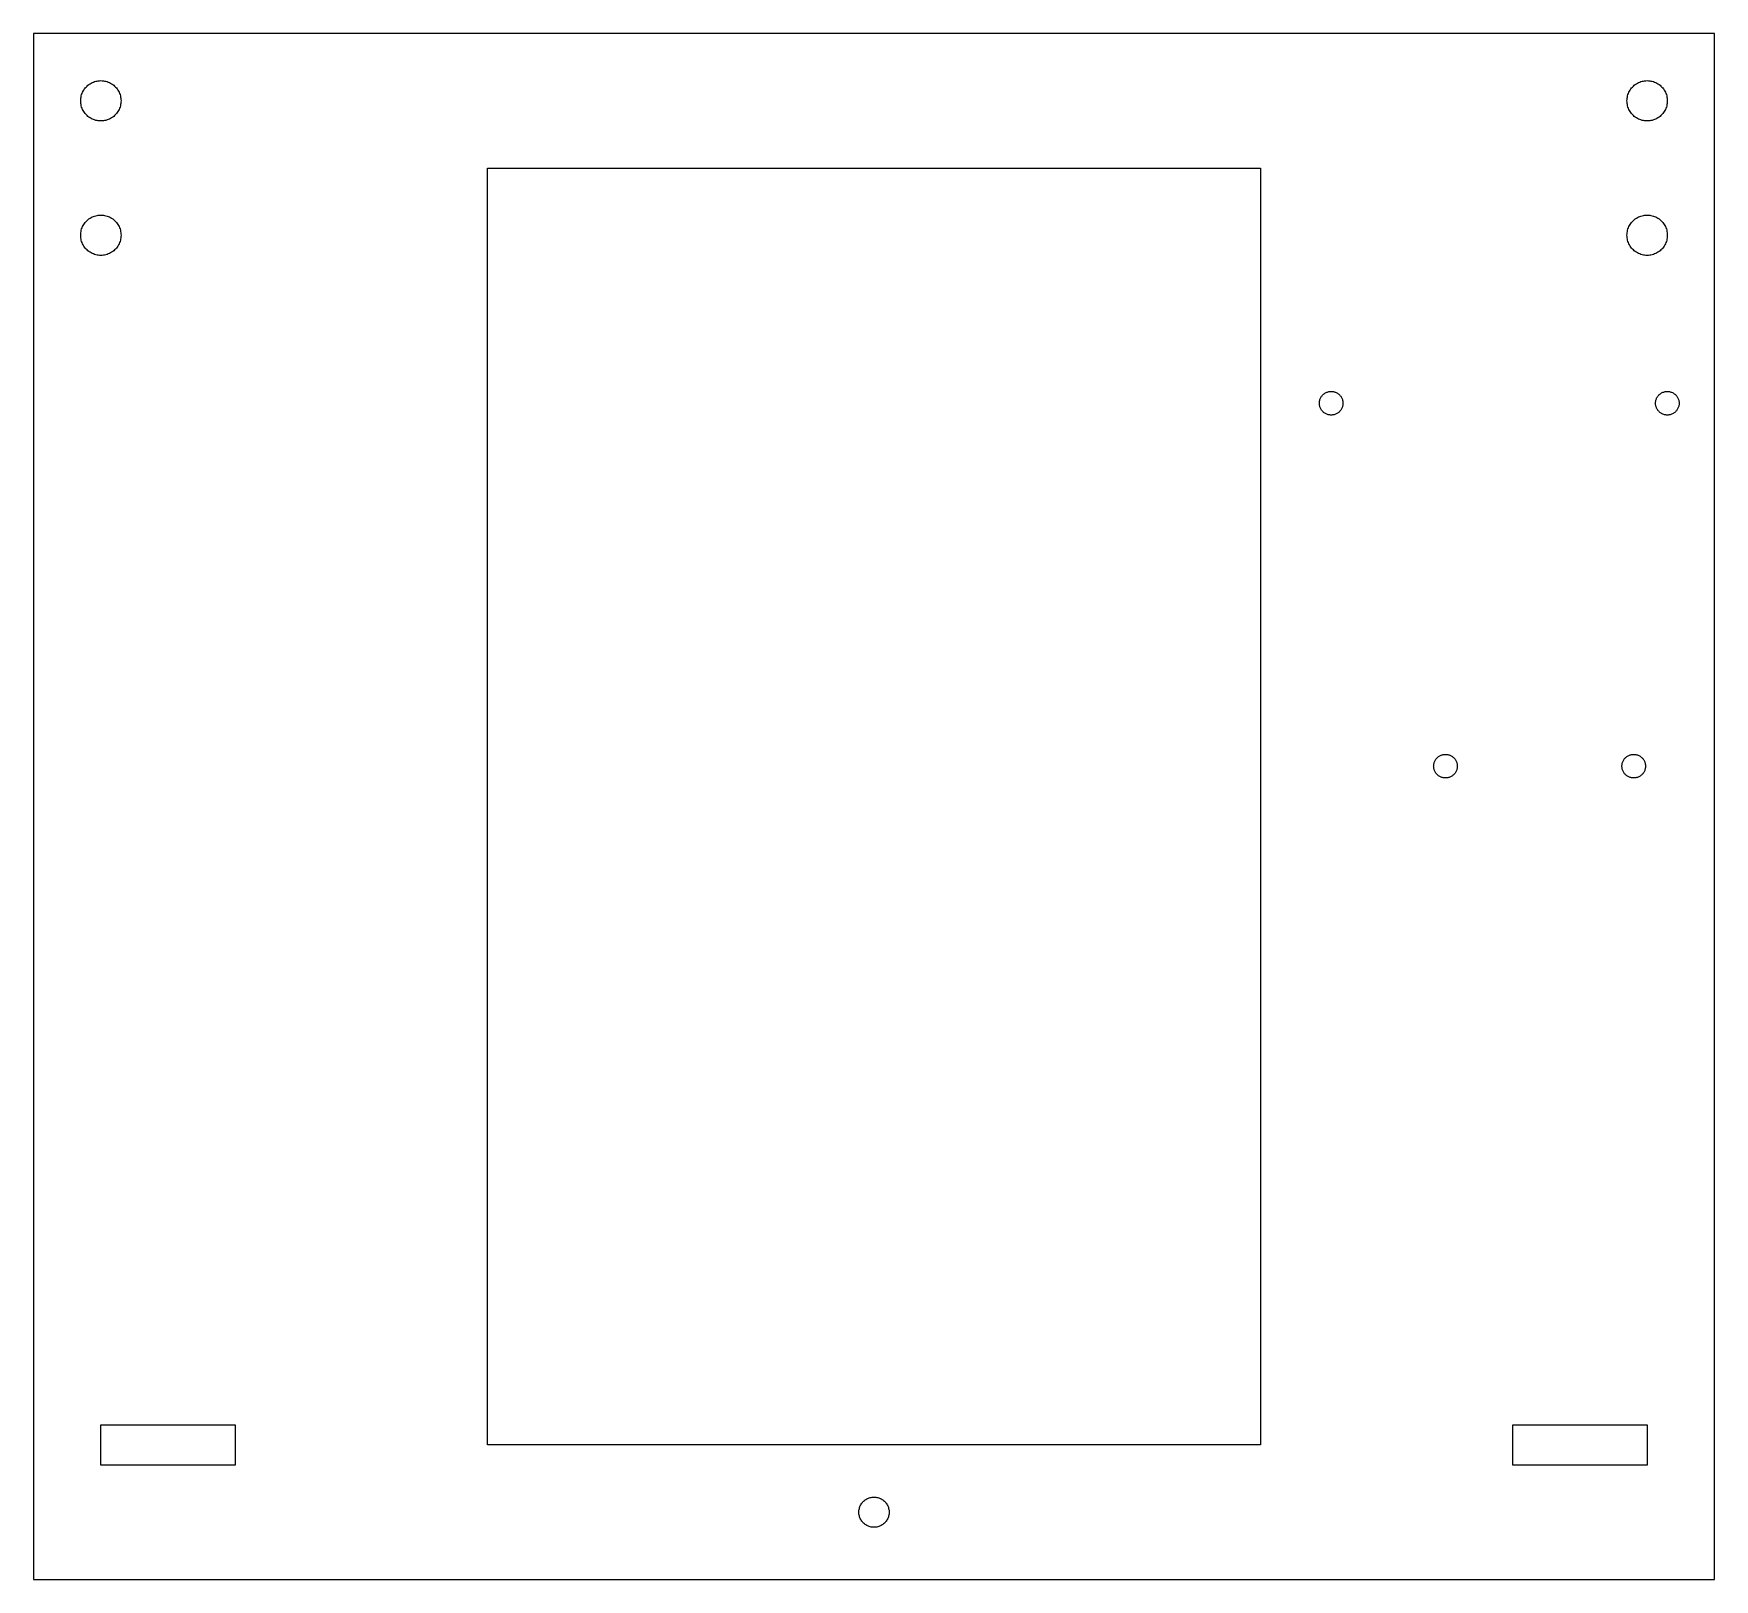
# Model space of a CAD drawing. Header units: metres. Extents: x -125 to 125, y -115 to 115.
import ezdxf

# ---------------------------------------------------------------- set-up
doc = ezdxf.new("R2010")
doc.units = ezdxf.units.M

msp = doc.modelspace()

# ---------------------------------------------------------------- linework, layer by layer
for p, q in [((125, 115), (-125, 115)), ((-125, 115), (-125, -115)), ((125, -115), (125, 115)), ((-116.763, 107.427), (-116.607, 107.533)), ((-116.607, 107.533), (-116.445, 107.629)), ((-116.445, 107.629), (-116.277, 107.714)), ((-116.277, 107.714), (-116.104, 107.789)), ((-116.104, 107.789), (-115.927, 107.853)), ((-115.927, 107.853), (-115.746, 107.906)), ((-115.746, 107.906), (-115.562, 107.947)), ((-115.562, 107.947), (-115.376, 107.976)), ((-115.376, 107.976), (-115.188, 107.994)), ((-115.188, 107.994), (-115, 108)), ((-115, 108), (-114.812, 107.994)), ((-114.812, 107.994), (-114.624, 107.976)), ((-114.624, 107.976), (-114.438, 107.947)), ((-114.438, 107.947), (-114.254, 107.906)), ((-114.254, 107.906), (-114.073, 107.853)), ((-114.073, 107.853), (-113.896, 107.789)), ((-113.896, 107.789), (-113.723, 107.714)), ((-113.723, 107.714), (-113.555, 107.629)), ((-113.555, 107.629), (-113.393, 107.533)), ((-113.393, 107.533), (-113.237, 107.427)), ((113.237, 107.427), (113.393, 107.533)), ((113.393, 107.533), (113.555, 107.629)), ((113.555, 107.629), (113.723, 107.714)), ((113.723, 107.714), (113.896, 107.789)), ((113.896, 107.789), (114.073, 107.853)), ((114.073, 107.853), (114.254, 107.906)), ((114.254, 107.906), (114.438, 107.947)), ((114.438, 107.947), (114.624, 107.976)), ((114.624, 107.976), (114.812, 107.994)), ((114.812, 107.994), (115, 108)), ((115, 108), (115.188, 107.994)), ((115.188, 107.994), (115.376, 107.976)), ((115.376, 107.976), (115.562, 107.947)), ((115.562, 107.947), (115.746, 107.906)), ((115.746, 107.906), (115.927, 107.853)), ((115.927, 107.853), (116.104, 107.789)), ((116.104, 107.789), (116.277, 107.714)), ((116.277, 107.714), (116.445, 107.629)), ((116.445, 107.629), (116.607, 107.533)), ((116.607, 107.533), (116.763, 107.427)), ((-118, 105), (-117.994, 105.188)), ((-117.994, 104.812), (-118, 105)), ((-117.994, 105.188), (-117.976, 105.376)), ((-117.976, 105.376), (-117.947, 105.562)), ((-117.947, 105.562), (-117.906, 105.746)), ((-117.906, 105.746), (-117.853, 105.927)), ((-117.853, 105.927), (-117.789, 106.104)), ((-117.789, 106.104), (-117.714, 106.277)), ((-117.714, 106.277), (-117.629, 106.445)), ((-117.629, 106.445), (-117.533, 106.607)), ((-117.533, 106.607), (-117.427, 106.763)), ((-117.427, 106.763), (-117.312, 106.912)), ((-117.312, 106.912), (-117.187, 107.054)), ((-117.187, 107.054), (-117.054, 107.187)), ((-117.054, 107.187), (-116.912, 107.312)), ((-116.912, 107.312), (-116.763, 107.427)), ((-113.237, 107.427), (-113.088, 107.312)), ((-113.088, 107.312), (-112.946, 107.187)), ((-112.946, 107.187), (-112.813, 107.054)), ((-112.813, 107.054), (-112.688, 106.912)), ((-112.688, 106.912), (-112.573, 106.763)), ((-112.573, 106.763), (-112.467, 106.607)), ((-112.467, 106.607), (-112.371, 106.445)), ((-112.371, 106.445), (-112.286, 106.277)), ((-112.286, 106.277), (-112.211, 106.104)), ((-112.211, 106.104), (-112.147, 105.927)), ((-112.147, 105.927), (-112.094, 105.746)), ((-112.094, 105.746), (-112.053, 105.562)), ((-112.053, 105.562), (-112.024, 105.376)), ((-112.024, 105.376), (-112.006, 105.188)), ((-112.006, 105.188), (-112, 105)), ((-112, 105), (-112.006, 104.812)), ((112, 105), (112.006, 105.188)), ((112.006, 104.812), (112, 105)), ((112.006, 105.188), (112.024, 105.376)), ((112.024, 105.376), (112.053, 105.562)), ((112.053, 105.562), (112.094, 105.746)), ((112.094, 105.746), (112.147, 105.927)), ((112.147, 105.927), (112.211, 106.104)), ((112.211, 106.104), (112.286, 106.277)), ((112.286, 106.277), (112.371, 106.445)), ((112.371, 106.445), (112.467, 106.607)), ((112.467, 106.607), (112.573, 106.763)), ((112.573, 106.763), (112.688, 106.912)), ((112.688, 106.912), (112.813, 107.054)), ((112.813, 107.054), (112.946, 107.187)), ((112.946, 107.187), (113.088, 107.312)), ((113.088, 107.312), (113.237, 107.427)), ((116.763, 107.427), (116.912, 107.312)), ((116.912, 107.312), (117.054, 107.187)), ((117.054, 107.187), (117.187, 107.054)), ((117.187, 107.054), (117.312, 106.912)), ((117.312, 106.912), (117.427, 106.763)), ((117.427, 106.763), (117.533, 106.607)), ((117.533, 106.607), (117.629, 106.445)), ((117.629, 106.445), (117.714, 106.277)), ((117.714, 106.277), (117.789, 106.104)), ((117.789, 106.104), (117.853, 105.927)), ((117.853, 105.927), (117.906, 105.746)), ((117.906, 105.746), (117.947, 105.562)), ((117.947, 105.562), (117.976, 105.376)), ((117.976, 105.376), (117.994, 105.188)), ((117.994, 105.188), (118, 105)), ((118, 105), (117.994, 104.812)), ((-117.976, 104.624), (-117.994, 104.812)), ((-117.947, 104.438), (-117.976, 104.624)), ((-117.906, 104.254), (-117.947, 104.438)), ((-117.853, 104.073), (-117.906, 104.254)), ((-117.789, 103.896), (-117.853, 104.073)), ((-117.714, 103.723), (-117.789, 103.896)), ((-117.629, 103.555), (-117.714, 103.723)), ((-117.533, 103.393), (-117.629, 103.555)), ((-117.427, 103.237), (-117.533, 103.393)), ((-117.312, 103.088), (-117.427, 103.237)), ((-117.187, 102.946), (-117.312, 103.088)), ((-117.054, 102.813), (-117.187, 102.946)), ((-116.912, 102.688), (-117.054, 102.813)), ((-116.763, 102.573), (-116.912, 102.688)), ((-116.607, 102.467), (-116.763, 102.573)), ((-113.237, 102.573), (-113.393, 102.467)), ((-113.088, 102.688), (-113.237, 102.573)), ((-112.946, 102.813), (-113.088, 102.688)), ((-112.813, 102.946), (-112.946, 102.813)), ((-112.688, 103.088), (-112.813, 102.946)), ((-112.573, 103.237), (-112.688, 103.088)), ((-112.467, 103.393), (-112.573, 103.237)), ((-112.371, 103.555), (-112.467, 103.393)), ((-112.286, 103.723), (-112.371, 103.555)), ((-112.211, 103.896), (-112.286, 103.723)), ((-112.147, 104.073), (-112.211, 103.896)), ((-112.094, 104.254), (-112.147, 104.073)), ((-112.053, 104.438), (-112.094, 104.254)), ((-112.024, 104.624), (-112.053, 104.438)), ((-112.006, 104.812), (-112.024, 104.624)), ((112.024, 104.624), (112.006, 104.812)), ((112.053, 104.438), (112.024, 104.624)), ((112.094, 104.254), (112.053, 104.438)), ((112.147, 104.073), (112.094, 104.254)), ((112.211, 103.896), (112.147, 104.073)), ((112.286, 103.723), (112.211, 103.896)), ((112.371, 103.555), (112.286, 103.723)), ((112.467, 103.393), (112.371, 103.555)), ((112.573, 103.237), (112.467, 103.393)), ((112.688, 103.088), (112.573, 103.237)), ((112.813, 102.946), (112.688, 103.088)), ((112.946, 102.813), (112.813, 102.946)), ((113.088, 102.688), (112.946, 102.813)), ((113.237, 102.573), (113.088, 102.688)), ((113.393, 102.467), (113.237, 102.573)), ((116.763, 102.573), (116.607, 102.467)), ((116.912, 102.688), (116.763, 102.573)), ((117.054, 102.813), (116.912, 102.688)), ((117.187, 102.946), (117.054, 102.813)), ((117.312, 103.088), (117.187, 102.946)), ((117.427, 103.237), (117.312, 103.088)), ((117.533, 103.393), (117.427, 103.237)), ((117.629, 103.555), (117.533, 103.393)), ((117.714, 103.723), (117.629, 103.555)), ((117.789, 103.896), (117.714, 103.723)), ((117.853, 104.073), (117.789, 103.896)), ((117.906, 104.254), (117.853, 104.073)), ((117.947, 104.438), (117.906, 104.254)), ((117.976, 104.624), (117.947, 104.438)), ((117.994, 104.812), (117.976, 104.624)), ((-116.445, 102.371), (-116.607, 102.467)), ((-116.277, 102.286), (-116.445, 102.371)), ((-116.104, 102.211), (-116.277, 102.286)), ((-115.927, 102.147), (-116.104, 102.211)), ((-115.746, 102.094), (-115.927, 102.147)), ((-115.562, 102.053), (-115.746, 102.094)), ((-115.376, 102.024), (-115.562, 102.053)), ((-115.188, 102.006), (-115.376, 102.024)), ((-115, 102), (-115.188, 102.006)), ((-114.812, 102.006), (-115, 102)), ((-114.624, 102.024), (-114.812, 102.006)), ((-114.438, 102.053), (-114.624, 102.024)), ((-114.254, 102.094), (-114.438, 102.053)), ((-114.073, 102.147), (-114.254, 102.094)), ((-113.896, 102.211), (-114.073, 102.147)), ((-113.723, 102.286), (-113.896, 102.211)), ((-113.555, 102.371), (-113.723, 102.286)), ((-113.393, 102.467), (-113.555, 102.371)), ((113.555, 102.371), (113.393, 102.467)), ((113.723, 102.286), (113.555, 102.371)), ((113.896, 102.211), (113.723, 102.286)), ((114.073, 102.147), (113.896, 102.211)), ((114.254, 102.094), (114.073, 102.147)), ((114.438, 102.053), (114.254, 102.094)), ((114.624, 102.024), (114.438, 102.053)), ((114.812, 102.006), (114.624, 102.024)), ((115, 102), (114.812, 102.006)), ((115.188, 102.006), (115, 102)), ((115.376, 102.024), (115.188, 102.006)), ((115.562, 102.053), (115.376, 102.024)), ((115.746, 102.094), (115.562, 102.053)), ((115.927, 102.147), (115.746, 102.094)), ((116.104, 102.211), (115.927, 102.147)), ((116.277, 102.286), (116.104, 102.211)), ((116.445, 102.371), (116.277, 102.286)), ((116.607, 102.467), (116.445, 102.371)), ((-57.5, -95), (-57.5, 95)), ((-57.5, 95), (57.5, 95)), ((57.5, 95), (57.5, -95)), ((-116.763, 87.4271), (-116.607, 87.533)), ((-116.607, 87.533), (-116.445, 87.6289)), ((-116.445, 87.6289), (-116.277, 87.7145)), ((-116.277, 87.7145), (-116.104, 87.7893)), ((-116.104, 87.7893), (-115.927, 87.8532)), ((-115.927, 87.8532), (-115.746, 87.9058)), ((-115.746, 87.9058), (-115.562, 87.9469)), ((-115.562, 87.9469), (-115.376, 87.9763)), ((-115.376, 87.9763), (-115.188, 87.9941)), ((-115.188, 87.9941), (-115, 88)), ((-115, 88), (-114.812, 87.9941)), ((-114.812, 87.9941), (-114.624, 87.9763)), ((-114.624, 87.9763), (-114.438, 87.9469)), ((-114.438, 87.9469), (-114.254, 87.9058)), ((-114.254, 87.9058), (-114.073, 87.8532)), ((-114.073, 87.8532), (-113.896, 87.7893)), ((-113.896, 87.7893), (-113.723, 87.7145)), ((-113.723, 87.7145), (-113.555, 87.6289)), ((-113.555, 87.6289), (-113.393, 87.533)), ((-113.393, 87.533), (-113.237, 87.4271)), ((113.237, 87.4271), (113.393, 87.533)), ((113.393, 87.533), (113.555, 87.6289)), ((113.555, 87.6289), (113.723, 87.7145)), ((113.723, 87.7145), (113.896, 87.7893)), ((113.896, 87.7893), (114.073, 87.8532)), ((114.073, 87.8532), (114.254, 87.9058)), ((114.254, 87.9058), (114.438, 87.9469)), ((114.438, 87.9469), (114.624, 87.9763)), ((114.624, 87.9763), (114.812, 87.9941)), ((114.812, 87.9941), (115, 88)), ((115, 88), (115.188, 87.9941)), ((115.188, 87.9941), (115.376, 87.9763)), ((115.376, 87.9763), (115.562, 87.9469)), ((115.562, 87.9469), (115.746, 87.9058)), ((115.746, 87.9058), (115.927, 87.8532)), ((115.927, 87.8532), (116.104, 87.7893)), ((116.104, 87.7893), (116.277, 87.7145)), ((116.277, 87.7145), (116.445, 87.6289)), ((116.445, 87.6289), (116.607, 87.533)), ((116.607, 87.533), (116.763, 87.4271)), ((-118, 85), (-117.994, 85.1884)), ((-117.994, 84.8116), (-118, 85)), ((-117.994, 85.1884), (-117.976, 85.376)), ((-117.976, 85.376), (-117.947, 85.5621)), ((-117.947, 85.5621), (-117.906, 85.7461)), ((-117.906, 85.7461), (-117.853, 85.9271)), ((-117.853, 85.9271), (-117.789, 86.1044)), ((-117.789, 86.1044), (-117.714, 86.2773)), ((-117.714, 86.2773), (-117.629, 86.4453)), ((-117.629, 86.4453), (-117.533, 86.6075)), ((-117.533, 86.6075), (-117.427, 86.7634)), ((-117.427, 86.7634), (-117.312, 86.9123)), ((-117.312, 86.9123), (-117.187, 87.0536)), ((-117.187, 87.0536), (-117.054, 87.1869)), ((-117.054, 87.1869), (-116.912, 87.3116)), ((-116.912, 87.3116), (-116.763, 87.4271)), ((-113.237, 87.4271), (-113.088, 87.3116)), ((-113.088, 87.3116), (-112.946, 87.1869)), ((-112.946, 87.1869), (-112.813, 87.0536)), ((-112.813, 87.0536), (-112.688, 86.9123)), ((-112.688, 86.9123), (-112.573, 86.7634)), ((-112.573, 86.7634), (-112.467, 86.6075)), ((-112.467, 86.6075), (-112.371, 86.4453)), ((-112.371, 86.4453), (-112.286, 86.2773)), ((-112.286, 86.2773), (-112.211, 86.1044)), ((-112.211, 86.1044), (-112.147, 85.9271)), ((-112.147, 85.9271), (-112.094, 85.7461)), ((-112.094, 85.7461), (-112.053, 85.5621)), ((-112.053, 85.5621), (-112.024, 85.376)), ((-112.024, 85.376), (-112.006, 85.1884)), ((-112.006, 85.1884), (-112, 85)), ((-112, 85), (-112.006, 84.8116)), ((112, 85), (112.006, 85.1884)), ((112.006, 84.8116), (112, 85)), ((112.006, 85.1884), (112.024, 85.376)), ((112.024, 85.376), (112.053, 85.5621)), ((112.053, 85.5621), (112.094, 85.7461)), ((112.094, 85.7461), (112.147, 85.9271)), ((112.147, 85.9271), (112.211, 86.1044)), ((112.211, 86.1044), (112.286, 86.2773)), ((112.286, 86.2773), (112.371, 86.4453)), ((112.371, 86.4453), (112.467, 86.6075)), ((112.467, 86.6075), (112.573, 86.7634)), ((112.573, 86.7634), (112.688, 86.9123)), ((112.688, 86.9123), (112.813, 87.0536)), ((112.813, 87.0536), (112.946, 87.1869)), ((112.946, 87.1869), (113.088, 87.3116)), ((113.088, 87.3116), (113.237, 87.4271)), ((116.763, 87.4271), (116.912, 87.3116)), ((116.912, 87.3116), (117.054, 87.1869)), ((117.054, 87.1869), (117.187, 87.0536)), ((117.187, 87.0536), (117.312, 86.9123)), ((117.312, 86.9123), (117.427, 86.7634)), ((117.427, 86.7634), (117.533, 86.6075)), ((117.533, 86.6075), (117.629, 86.4453)), ((117.629, 86.4453), (117.714, 86.2773)), ((117.714, 86.2773), (117.789, 86.1044)), ((117.789, 86.1044), (117.853, 85.9271)), ((117.853, 85.9271), (117.906, 85.7461)), ((117.906, 85.7461), (117.947, 85.5621)), ((117.947, 85.5621), (117.976, 85.376)), ((117.976, 85.376), (117.994, 85.1884)), ((117.994, 85.1884), (118, 85)), ((118, 85), (117.994, 84.8116)), ((-117.976, 84.624), (-117.994, 84.8116)), ((-117.947, 84.4379), (-117.976, 84.624)), ((-117.906, 84.2539), (-117.947, 84.4379)), ((-117.853, 84.073), (-117.906, 84.2539)), ((-117.789, 83.8956), (-117.853, 84.073)), ((-117.714, 83.7227), (-117.789, 83.8956)), ((-117.629, 83.5547), (-117.714, 83.7227)), ((-117.533, 83.3925), (-117.629, 83.5547)), ((-117.427, 83.2366), (-117.533, 83.3925)), ((-117.312, 83.0877), (-117.427, 83.2366)), ((-117.187, 82.9464), (-117.312, 83.0877)), ((-117.054, 82.8131), (-117.187, 82.9464)), ((-116.912, 82.6885), (-117.054, 82.8131)), ((-116.763, 82.573), (-116.912, 82.6885)), ((-116.607, 82.467), (-116.763, 82.573)), ((-113.237, 82.573), (-113.393, 82.467)), ((-113.088, 82.6885), (-113.237, 82.573)), ((-112.946, 82.8131), (-113.088, 82.6885)), ((-112.813, 82.9464), (-112.946, 82.8131)), ((-112.688, 83.0877), (-112.813, 82.9464)), ((-112.573, 83.2366), (-112.688, 83.0877)), ((-112.467, 83.3925), (-112.573, 83.2366)), ((-112.371, 83.5547), (-112.467, 83.3925)), ((-112.286, 83.7227), (-112.371, 83.5547)), ((-112.211, 83.8956), (-112.286, 83.7227)), ((-112.147, 84.073), (-112.211, 83.8956)), ((-112.094, 84.2539), (-112.147, 84.073)), ((-112.053, 84.4379), (-112.094, 84.2539)), ((-112.024, 84.624), (-112.053, 84.4379)), ((-112.006, 84.8116), (-112.024, 84.624)), ((112.024, 84.624), (112.006, 84.8116)), ((112.053, 84.4379), (112.024, 84.624)), ((112.094, 84.2539), (112.053, 84.4379)), ((112.147, 84.073), (112.094, 84.2539)), ((112.211, 83.8956), (112.147, 84.073)), ((112.286, 83.7227), (112.211, 83.8956)), ((112.371, 83.5547), (112.286, 83.7227)), ((112.467, 83.3925), (112.371, 83.5547)), ((112.573, 83.2366), (112.467, 83.3925)), ((112.688, 83.0877), (112.573, 83.2366)), ((112.813, 82.9464), (112.688, 83.0877)), ((112.946, 82.8131), (112.813, 82.9464)), ((113.088, 82.6885), (112.946, 82.8131)), ((113.237, 82.573), (113.088, 82.6885)), ((113.393, 82.467), (113.237, 82.573)), ((116.763, 82.573), (116.607, 82.467)), ((116.912, 82.6885), (116.763, 82.573)), ((117.054, 82.8131), (116.912, 82.6885)), ((117.187, 82.9464), (117.054, 82.8131)), ((117.312, 83.0877), (117.187, 82.9464)), ((117.427, 83.2366), (117.312, 83.0877)), ((117.533, 83.3925), (117.427, 83.2366)), ((117.629, 83.5547), (117.533, 83.3925)), ((117.714, 83.7227), (117.629, 83.5547)), ((117.789, 83.8956), (117.714, 83.7227)), ((117.853, 84.073), (117.789, 83.8956)), ((117.906, 84.2539), (117.853, 84.073)), ((117.947, 84.4379), (117.906, 84.2539)), ((117.976, 84.624), (117.947, 84.4379)), ((117.994, 84.8116), (117.976, 84.624)), ((-116.445, 82.3711), (-116.607, 82.467)), ((-116.277, 82.2855), (-116.445, 82.3711)), ((-116.104, 82.2107), (-116.277, 82.2855)), ((-115.927, 82.1468), (-116.104, 82.2107)), ((-115.746, 82.0943), (-115.927, 82.1468)), ((-115.562, 82.0531), (-115.746, 82.0943)), ((-115.376, 82.0237), (-115.562, 82.0531)), ((-115.188, 82.0059), (-115.376, 82.0237)), ((-115, 82), (-115.188, 82.0059)), ((-114.812, 82.0059), (-115, 82)), ((-114.624, 82.0237), (-114.812, 82.0059)), ((-114.438, 82.0531), (-114.624, 82.0237)), ((-114.254, 82.0943), (-114.438, 82.0531)), ((-114.073, 82.1468), (-114.254, 82.0943)), ((-113.896, 82.2107), (-114.073, 82.1468)), ((-113.723, 82.2855), (-113.896, 82.2107)), ((-113.555, 82.3711), (-113.723, 82.2855)), ((-113.393, 82.467), (-113.555, 82.3711)), ((113.555, 82.3711), (113.393, 82.467)), ((113.723, 82.2855), (113.555, 82.3711)), ((113.896, 82.2107), (113.723, 82.2855)), ((114.073, 82.1468), (113.896, 82.2107)), ((114.254, 82.0943), (114.073, 82.1468)), ((114.438, 82.0531), (114.254, 82.0943)), ((114.624, 82.0237), (114.438, 82.0531)), ((114.812, 82.0059), (114.624, 82.0237)), ((115, 82), (114.812, 82.0059)), ((115.188, 82.0059), (115, 82)), ((115.376, 82.0237), (115.188, 82.0059)), ((115.562, 82.0531), (115.376, 82.0237)), ((115.746, 82.0943), (115.562, 82.0531)), ((115.927, 82.1468), (115.746, 82.0943)), ((116.104, 82.2107), (115.927, 82.1468)), ((116.277, 82.2855), (116.104, 82.2107)), ((116.445, 82.3711), (116.277, 82.2855)), ((116.607, 82.467), (116.445, 82.3711)), ((66.245, 60), (66.2485, 60.1102)), ((66.2485, 59.8898), (66.245, 60)), ((66.2485, 60.1102), (66.2589, 60.22)), ((66.2589, 60.22), (66.2761, 60.3288)), ((66.2761, 60.3288), (66.3001, 60.4364)), ((66.3001, 60.4364), (66.3309, 60.5423)), ((66.3309, 60.5423), (66.3683, 60.6461)), ((66.3683, 60.6461), (66.412, 60.7472)), ((66.412, 60.7472), (66.4621, 60.8455)), ((66.4621, 60.8455), (66.5182, 60.9404)), ((66.5182, 60.9404), (66.5802, 61.0316)), ((66.5802, 61.0316), (66.6478, 61.1187)), ((66.6478, 61.1187), (66.7207, 61.2014)), ((66.7207, 61.2014), (66.7986, 61.2793)), ((66.7986, 61.2793), (66.8813, 61.3522)), ((66.8813, 61.3522), (66.9684, 61.4198)), ((66.9684, 61.4198), (67.0596, 61.4818)), ((67.0596, 61.4818), (67.1545, 61.5379)), ((67.1545, 61.5379), (67.2528, 61.588)), ((67.2528, 61.588), (67.3539, 61.6317)), ((67.3539, 61.6317), (67.4577, 61.6691)), ((67.4577, 61.6691), (67.5636, 61.6999)), ((67.5636, 61.6999), (67.6712, 61.7239)), ((67.6712, 61.7239), (67.78, 61.7411)), ((67.78, 61.7411), (67.8898, 61.7515)), ((67.8898, 61.7515), (68, 61.755)), ((68, 61.755), (68.1102, 61.7515)), ((68.1102, 61.7515), (68.22, 61.7411)), ((68.22, 61.7411), (68.3289, 61.7239)), ((68.3289, 61.7239), (68.4365, 61.6999)), ((68.4365, 61.6999), (68.5423, 61.6691)), ((68.5423, 61.6691), (68.6461, 61.6317)), ((68.6461, 61.6317), (68.7473, 61.588)), ((68.7473, 61.588), (68.8455, 61.5379)), ((68.8455, 61.5379), (68.9404, 61.4818)), ((68.9404, 61.4818), (69.0316, 61.4198)), ((69.0316, 61.4198), (69.1187, 61.3522)), ((69.1187, 61.3522), (69.2014, 61.2793)), ((69.2014, 61.2793), (69.2793, 61.2014)), ((69.2793, 61.2014), (69.3523, 61.1187)), ((69.3523, 61.1187), (69.4198, 61.0316)), ((69.4198, 61.0316), (69.4818, 60.9404)), ((69.4818, 60.9404), (69.5379, 60.8455)), ((69.5379, 60.8455), (69.588, 60.7472)), ((69.588, 60.7472), (69.6318, 60.6461)), ((69.6318, 60.6461), (69.6691, 60.5423)), ((69.6691, 60.5423), (69.6999, 60.4364)), ((69.6999, 60.4364), (69.7239, 60.3288)), ((69.7239, 60.3288), (69.7412, 60.22)), ((69.7412, 60.22), (69.7515, 60.1102)), ((69.7515, 60.1102), (69.755, 60)), ((69.755, 60), (69.7515, 59.8898)), ((116.245, 60), (116.248, 60.1102)), ((116.248, 59.8898), (116.245, 60)), ((116.248, 60.1102), (116.259, 60.22)), ((116.259, 60.22), (116.276, 60.3288)), ((116.276, 60.3288), (116.3, 60.4364)), ((116.3, 60.4364), (116.331, 60.5423)), ((116.331, 60.5423), (116.368, 60.6461)), ((116.368, 60.6461), (116.412, 60.7472)), ((116.412, 60.7472), (116.462, 60.8455)), ((116.462, 60.8455), (116.518, 60.9404)), ((116.518, 60.9404), (116.58, 61.0316)), ((116.58, 61.0316), (116.648, 61.1187)), ((116.648, 61.1187), (116.721, 61.2014)), ((116.721, 61.2014), (116.799, 61.2793)), ((116.799, 61.2793), (116.881, 61.3522)), ((116.881, 61.3522), (116.968, 61.4198)), ((116.968, 61.4198), (117.06, 61.4818)), ((117.06, 61.4818), (117.155, 61.5379)), ((117.155, 61.5379), (117.253, 61.588)), ((117.253, 61.588), (117.354, 61.6317)), ((117.354, 61.6317), (117.458, 61.6691)), ((117.458, 61.6691), (117.564, 61.6999)), ((117.564, 61.6999), (117.671, 61.7239)), ((117.671, 61.7239), (117.78, 61.7411)), ((117.78, 61.7411), (117.89, 61.7515)), ((117.89, 61.7515), (118, 61.755)), ((118, 61.755), (118.11, 61.7515)), ((118.11, 61.7515), (118.22, 61.7411)), ((118.22, 61.7411), (118.329, 61.7239)), ((118.329, 61.7239), (118.436, 61.6999)), ((118.436, 61.6999), (118.542, 61.6691)), ((118.542, 61.6691), (118.646, 61.6317)), ((118.646, 61.6317), (118.747, 61.588)), ((118.747, 61.588), (118.845, 61.5379)), ((118.845, 61.5379), (118.94, 61.4818)), ((118.94, 61.4818), (119.032, 61.4198)), ((119.032, 61.4198), (119.119, 61.3522)), ((119.119, 61.3522), (119.201, 61.2793)), ((119.201, 61.2793), (119.279, 61.2014)), ((119.279, 61.2014), (119.352, 61.1187)), ((119.352, 61.1187), (119.42, 61.0316)), ((119.42, 61.0316), (119.482, 60.9404)), ((119.482, 60.9404), (119.538, 60.8455)), ((119.538, 60.8455), (119.588, 60.7472)), ((119.588, 60.7472), (119.632, 60.6461)), ((119.632, 60.6461), (119.669, 60.5423)), ((119.669, 60.5423), (119.7, 60.4364)), ((119.7, 60.4364), (119.724, 60.3288)), ((119.724, 60.3288), (119.741, 60.22)), ((119.741, 60.22), (119.752, 60.1102)), ((119.752, 60.1102), (119.755, 60)), ((119.755, 60), (119.752, 59.8898)), ((66.2589, 59.78), (66.2485, 59.8898)), ((66.2761, 59.6712), (66.2589, 59.78)), ((66.3001, 59.5636), (66.2761, 59.6712)), ((66.3309, 59.4577), (66.3001, 59.5636)), ((66.3683, 59.3539), (66.3309, 59.4577)), ((66.412, 59.2528), (66.3683, 59.3539)), ((66.4621, 59.1545), (66.412, 59.2528)), ((66.5182, 59.0596), (66.4621, 59.1545)), ((66.5802, 58.9684), (66.5182, 59.0596)), ((66.6478, 58.8813), (66.5802, 58.9684)), ((66.7207, 58.7986), (66.6478, 58.8813)), ((66.7986, 58.7207), (66.7207, 58.7986)), ((66.8813, 58.6478), (66.7986, 58.7207)), ((66.9684, 58.5802), (66.8813, 58.6478)), ((67.0596, 58.5182), (66.9684, 58.5802)), ((67.1545, 58.4621), (67.0596, 58.5182)), ((67.2528, 58.412), (67.1545, 58.4621)), ((67.3539, 58.3683), (67.2528, 58.412)), ((67.4577, 58.3309), (67.3539, 58.3683)), ((67.5636, 58.3001), (67.4577, 58.3309)), ((67.6712, 58.2761), (67.5636, 58.3001)), ((67.78, 58.2589), (67.6712, 58.2761)), ((67.8898, 58.2485), (67.78, 58.2589)), ((68, 58.245), (67.8898, 58.2485)), ((68.1102, 58.2485), (68, 58.245)), ((68.22, 58.2589), (68.1102, 58.2485)), ((68.3289, 58.2761), (68.22, 58.2589)), ((68.4365, 58.3001), (68.3289, 58.2761)), ((68.5423, 58.3309), (68.4365, 58.3001)), ((68.6461, 58.3683), (68.5423, 58.3309)), ((68.7473, 58.412), (68.6461, 58.3683)), ((68.8455, 58.4621), (68.7473, 58.412)), ((68.9404, 58.5182), (68.8455, 58.4621)), ((69.0316, 58.5802), (68.9404, 58.5182)), ((69.1187, 58.6478), (69.0316, 58.5802)), ((69.2014, 58.7207), (69.1187, 58.6478)), ((69.2793, 58.7986), (69.2014, 58.7207)), ((69.3523, 58.8813), (69.2793, 58.7986)), ((69.4198, 58.9684), (69.3523, 58.8813)), ((69.4818, 59.0596), (69.4198, 58.9684)), ((69.5379, 59.1545), (69.4818, 59.0596)), ((69.588, 59.2528), (69.5379, 59.1545)), ((69.6318, 59.3539), (69.588, 59.2528)), ((69.6691, 59.4577), (69.6318, 59.3539)), ((69.6999, 59.5636), (69.6691, 59.4577)), ((69.7239, 59.6712), (69.6999, 59.5636)), ((69.7412, 59.78), (69.7239, 59.6712)), ((69.7515, 59.8898), (69.7412, 59.78)), ((116.259, 59.78), (116.248, 59.8898)), ((116.276, 59.6712), (116.259, 59.78)), ((116.3, 59.5636), (116.276, 59.6712)), ((116.331, 59.4577), (116.3, 59.5636)), ((116.368, 59.3539), (116.331, 59.4577)), ((116.412, 59.2528), (116.368, 59.3539)), ((116.462, 59.1545), (116.412, 59.2528)), ((116.518, 59.0596), (116.462, 59.1545)), ((116.58, 58.9684), (116.518, 59.0596)), ((116.648, 58.8813), (116.58, 58.9684)), ((116.721, 58.7986), (116.648, 58.8813)), ((116.799, 58.7207), (116.721, 58.7986)), ((116.881, 58.6478), (116.799, 58.7207)), ((116.968, 58.5802), (116.881, 58.6478)), ((117.06, 58.5182), (116.968, 58.5802)), ((117.155, 58.4621), (117.06, 58.5182)), ((117.253, 58.412), (117.155, 58.4621)), ((117.354, 58.3683), (117.253, 58.412)), ((117.458, 58.3309), (117.354, 58.3683)), ((117.564, 58.3001), (117.458, 58.3309)), ((117.671, 58.2761), (117.564, 58.3001)), ((117.78, 58.2589), (117.671, 58.2761)), ((117.89, 58.2485), (117.78, 58.2589)), ((118, 58.245), (117.89, 58.2485)), ((118.11, 58.2485), (118, 58.245)), ((118.22, 58.2589), (118.11, 58.2485)), ((118.329, 58.2761), (118.22, 58.2589)), ((118.436, 58.3001), (118.329, 58.2761)), ((118.542, 58.3309), (118.436, 58.3001)), ((118.646, 58.3683), (118.542, 58.3309)), ((118.747, 58.412), (118.646, 58.3683)), ((118.845, 58.4621), (118.747, 58.412)), ((118.94, 58.5182), (118.845, 58.4621)), ((119.032, 58.5802), (118.94, 58.5182)), ((119.119, 58.6478), (119.032, 58.5802)), ((119.201, 58.7207), (119.119, 58.6478)), ((119.279, 58.7986), (119.201, 58.7207)), ((119.352, 58.8813), (119.279, 58.7986)), ((119.42, 58.9684), (119.352, 58.8813)), ((119.482, 59.0596), (119.42, 58.9684)), ((119.538, 59.1545), (119.482, 59.0596)), ((119.588, 59.2528), (119.538, 59.1545)), ((119.632, 59.3539), (119.588, 59.2528)), ((119.669, 59.4577), (119.632, 59.3539)), ((119.7, 59.5636), (119.669, 59.4577)), ((119.724, 59.6712), (119.7, 59.5636)), ((119.741, 59.78), (119.724, 59.6712)), ((119.752, 59.8898), (119.741, 59.78)), ((84.0596, 7.4818), (84.1545, 7.53793)), ((84.1545, 7.53793), (84.2528, 7.58798)), ((84.2528, 7.58798), (84.3539, 7.63176)), ((84.3539, 7.63176), (84.4577, 7.66911)), ((84.4577, 7.66911), (84.5636, 7.69987)), ((84.5636, 7.69987), (84.6712, 7.72392)), ((84.6712, 7.72392), (84.78, 7.74117)), ((84.78, 7.74117), (84.8898, 7.75154)), ((84.8898, 7.75154), (85, 7.755)), ((85, 7.755), (85.1102, 7.75154)), ((85.1102, 7.75154), (85.22, 7.74117)), ((85.22, 7.74117), (85.3289, 7.72392)), ((85.3289, 7.72392), (85.4365, 7.69987)), ((85.4365, 7.69987), (85.5423, 7.66911)), ((85.5423, 7.66911), (85.6461, 7.63176)), ((85.6461, 7.63176), (85.7473, 7.58798)), ((85.7473, 7.58798), (85.8455, 7.53793)), ((85.8455, 7.53793), (85.9404, 7.4818)), ((112.06, 7.4818), (112.155, 7.53793)), ((112.155, 7.53793), (112.253, 7.58798)), ((112.253, 7.58798), (112.354, 7.63176)), ((112.354, 7.63176), (112.458, 7.66911)), ((112.458, 7.66911), (112.564, 7.69987)), ((112.564, 7.69987), (112.671, 7.72392)), ((112.671, 7.72392), (112.78, 7.74117)), ((112.78, 7.74117), (112.89, 7.75154)), ((112.89, 7.75154), (113, 7.755)), ((113, 7.755), (113.11, 7.75154)), ((113.11, 7.75154), (113.22, 7.74117)), ((113.22, 7.74117), (113.329, 7.72392)), ((113.329, 7.72392), (113.436, 7.69987)), ((113.436, 7.69987), (113.542, 7.66911)), ((113.542, 7.66911), (113.646, 7.63176)), ((113.646, 7.63176), (113.747, 7.58798)), ((113.747, 7.58798), (113.845, 7.53793)), ((113.845, 7.53793), (113.94, 7.4818)), ((83.245, 6), (83.2485, 6.1102)), ((83.2485, 5.88982), (83.245, 6)), ((83.2485, 6.1102), (83.2589, 6.21997)), ((83.2589, 5.78004), (83.2485, 5.88982)), ((83.2589, 6.21997), (83.2761, 6.32886)), ((83.2761, 5.67116), (83.2589, 5.78004)), ((83.2761, 6.32886), (83.3001, 6.43646)), ((83.3001, 5.56355), (83.2761, 5.67116)), ((83.3001, 6.43646), (83.3309, 6.54233)), ((83.3309, 5.45769), (83.3001, 5.56355)), ((83.3309, 6.54233), (83.3683, 6.64607)), ((83.3683, 5.35394), (83.3309, 5.45769)), ((83.3683, 6.64607), (83.412, 6.74725)), ((83.412, 5.25276), (83.3683, 5.35394)), ((83.412, 6.74725), (83.4621, 6.84549)), ((83.4621, 5.15453), (83.412, 5.25276)), ((83.4621, 6.84549), (83.5182, 6.94038)), ((83.5182, 5.05963), (83.4621, 5.15453)), ((83.5182, 6.94038), (83.5802, 7.03157)), ((83.5802, 4.96844), (83.5182, 5.05963)), ((83.5802, 7.03157), (83.6478, 7.11868)), ((83.6478, 7.11868), (83.7207, 7.20139)), ((83.7207, 7.20139), (83.7986, 7.27934)), ((83.7986, 7.27934), (83.8813, 7.35226)), ((83.8813, 7.35226), (83.9684, 7.41983)), ((83.9684, 7.41983), (84.0596, 7.4818)), ((85.9404, 7.4818), (86.0316, 7.41983)), ((86.0316, 7.41983), (86.1187, 7.35226)), ((86.1187, 7.35226), (86.2014, 7.27934)), ((86.2014, 7.27934), (86.2793, 7.20139)), ((86.2793, 7.20139), (86.3523, 7.11868)), ((86.3523, 7.11868), (86.4198, 7.03157)), ((86.4198, 7.03157), (86.4818, 6.94038)), ((86.4818, 5.05963), (86.4198, 4.96844)), ((86.4818, 6.94038), (86.5379, 6.84549)), ((86.5379, 5.15453), (86.4818, 5.05963)), ((86.5379, 6.84549), (86.588, 6.74725)), ((86.588, 5.25276), (86.5379, 5.15453)), ((86.588, 6.74725), (86.6318, 6.64607)), ((86.6318, 5.35394), (86.588, 5.25276)), ((86.6318, 6.64607), (86.6691, 6.54233)), ((86.6691, 5.45769), (86.6318, 5.35394)), ((86.6691, 6.54233), (86.6999, 6.43646)), ((86.6999, 5.56355), (86.6691, 5.45769)), ((86.6999, 6.43646), (86.7239, 6.32886)), ((86.7239, 5.67116), (86.6999, 5.56355)), ((86.7239, 6.32886), (86.7412, 6.21997)), ((86.7412, 5.78004), (86.7239, 5.67116)), ((86.7412, 6.21997), (86.7515, 6.1102)), ((86.7515, 5.88982), (86.7412, 5.78004)), ((86.7515, 6.1102), (86.755, 6)), ((86.755, 6), (86.7515, 5.88982)), ((111.245, 6), (111.248, 6.1102)), ((111.248, 5.88982), (111.245, 6)), ((111.248, 6.1102), (111.259, 6.21997)), ((111.259, 5.78004), (111.248, 5.88982)), ((111.259, 6.21997), (111.276, 6.32886)), ((111.276, 5.67116), (111.259, 5.78004)), ((111.276, 6.32886), (111.3, 6.43646)), ((111.3, 5.56355), (111.276, 5.67116)), ((111.3, 6.43646), (111.331, 6.54233)), ((111.331, 5.45769), (111.3, 5.56355)), ((111.331, 6.54233), (111.368, 6.64607)), ((111.368, 5.35394), (111.331, 5.45769)), ((111.368, 6.64607), (111.412, 6.74725)), ((111.412, 5.25276), (111.368, 5.35394)), ((111.412, 6.74725), (111.462, 6.84549)), ((111.462, 5.15453), (111.412, 5.25276)), ((111.462, 6.84549), (111.518, 6.94038)), ((111.518, 5.05963), (111.462, 5.15453)), ((111.518, 6.94038), (111.58, 7.03157)), ((111.58, 4.96844), (111.518, 5.05963)), ((111.58, 7.03157), (111.648, 7.11868)), ((111.648, 7.11868), (111.721, 7.20139)), ((111.721, 7.20139), (111.799, 7.27934)), ((111.799, 7.27934), (111.881, 7.35226)), ((111.881, 7.35226), (111.968, 7.41983)), ((111.968, 7.41983), (112.06, 7.4818)), ((113.94, 7.4818), (114.032, 7.41983)), ((114.032, 7.41983), (114.119, 7.35226)), ((114.119, 7.35226), (114.201, 7.27934)), ((114.201, 7.27934), (114.279, 7.20139)), ((114.279, 7.20139), (114.352, 7.11868)), ((114.352, 7.11868), (114.42, 7.03157)), ((114.42, 7.03157), (114.482, 6.94038)), ((114.482, 5.05963), (114.42, 4.96844)), ((114.482, 6.94038), (114.538, 6.84549)), ((114.538, 5.15453), (114.482, 5.05963)), ((114.538, 6.84549), (114.588, 6.74725)), ((114.588, 5.25276), (114.538, 5.15453)), ((114.588, 6.74725), (114.632, 6.64607)), ((114.632, 5.35394), (114.588, 5.25276)), ((114.632, 6.64607), (114.669, 6.54233)), ((114.669, 5.45769), (114.632, 5.35394)), ((114.669, 6.54233), (114.7, 6.43646)), ((114.7, 5.56355), (114.669, 5.45769)), ((114.7, 6.43646), (114.724, 6.32886)), ((114.724, 5.67116), (114.7, 5.56355)), ((114.724, 6.32886), (114.741, 6.21997)), ((114.741, 5.78004), (114.724, 5.67116)), ((114.741, 6.21997), (114.752, 6.1102)), ((114.752, 5.88982), (114.741, 5.78004)), ((114.752, 6.1102), (114.755, 6)), ((114.755, 6), (114.752, 5.88982)), ((83.6478, 4.88133), (83.5802, 4.96844)), ((83.7207, 4.79863), (83.6478, 4.88133)), ((83.7986, 4.72067), (83.7207, 4.79863)), ((83.8813, 4.64775), (83.7986, 4.72067)), ((83.9684, 4.58018), (83.8813, 4.64775)), ((84.0596, 4.51822), (83.9684, 4.58018)), ((84.1545, 4.46208), (84.0596, 4.51822)), ((84.2528, 4.41203), (84.1545, 4.46208)), ((84.3539, 4.36826), (84.2528, 4.41203)), ((84.4577, 4.3309), (84.3539, 4.36826)), ((84.5636, 4.30014), (84.4577, 4.3309)), ((84.6712, 4.27609), (84.5636, 4.30014)), ((84.78, 4.25885), (84.6712, 4.27609)), ((84.8898, 4.24847), (84.78, 4.25885)), ((85, 4.24501), (84.8898, 4.24847)), ((85.1102, 4.24847), (85, 4.24501)), ((85.22, 4.25885), (85.1102, 4.24847)), ((85.3289, 4.27609), (85.22, 4.25885)), ((85.4365, 4.30014), (85.3289, 4.27609)), ((85.5423, 4.3309), (85.4365, 4.30014)), ((85.6461, 4.36826), (85.5423, 4.3309)), ((85.7473, 4.41203), (85.6461, 4.36826)), ((85.8455, 4.46208), (85.7473, 4.41203)), ((85.9404, 4.51822), (85.8455, 4.46208)), ((86.0316, 4.58018), (85.9404, 4.51822)), ((86.1187, 4.64775), (86.0316, 4.58018)), ((86.2014, 4.72067), (86.1187, 4.64775)), ((86.2793, 4.79863), (86.2014, 4.72067)), ((86.3523, 4.88133), (86.2793, 4.79863)), ((86.4198, 4.96844), (86.3523, 4.88133)), ((111.648, 4.88133), (111.58, 4.96844)), ((111.721, 4.79863), (111.648, 4.88133)), ((111.799, 4.72067), (111.721, 4.79863)), ((111.881, 4.64775), (111.799, 4.72067)), ((111.968, 4.58018), (111.881, 4.64775)), ((112.06, 4.51822), (111.968, 4.58018)), ((112.155, 4.46208), (112.06, 4.51822)), ((112.253, 4.41203), (112.155, 4.46208)), ((112.354, 4.36826), (112.253, 4.41203)), ((112.458, 4.3309), (112.354, 4.36826)), ((112.564, 4.30014), (112.458, 4.3309)), ((112.671, 4.27609), (112.564, 4.30014)), ((112.78, 4.25885), (112.671, 4.27609)), ((112.89, 4.24847), (112.78, 4.25885)), ((113, 4.24501), (112.89, 4.24847)), ((113.11, 4.24847), (113, 4.24501)), ((113.22, 4.25885), (113.11, 4.24847)), ((113.329, 4.27609), (113.22, 4.25885)), ((113.436, 4.30014), (113.329, 4.27609)), ((113.542, 4.3309), (113.436, 4.30014)), ((113.646, 4.36826), (113.542, 4.3309)), ((113.747, 4.41203), (113.646, 4.36826)), ((113.845, 4.46208), (113.747, 4.41203)), ((113.94, 4.51822), (113.845, 4.46208)), ((114.032, 4.58018), (113.94, 4.51822)), ((114.119, 4.64775), (114.032, 4.58018)), ((114.201, 4.72067), (114.119, 4.64775)), ((114.279, 4.79863), (114.201, 4.72067)), ((114.352, 4.88133), (114.279, 4.79863)), ((114.42, 4.96844), (114.352, 4.88133)), ((-115, -98), (-115, -92)), ((-115, -92), (-95, -92)), ((-95, -92), (-95, -98)), ((95, -98), (95, -92)), ((95, -92), (115, -92)), ((115, -92), (115, -98)), ((57.5, -95), (-57.5, -95)), ((-95, -98), (-115, -98)), ((115, -98), (95, -98)), ((-2.25, -105), (-2.24556, -104.859)), ((-2.24556, -105.141), (-2.25, -105)), ((-2.24556, -104.859), (-2.23225, -104.718)), ((-2.23225, -104.718), (-2.21014, -104.578)), ((-2.21014, -104.578), (-2.17931, -104.44)), ((-2.17931, -104.44), (-2.13986, -104.305)), ((-2.13986, -104.305), (-2.092, -104.172)), ((-2.092, -104.172), (-2.03586, -104.042)), ((-2.03586, -104.042), (-1.97168, -103.916)), ((-1.97168, -103.916), (-1.89973, -103.794)), ((-1.89973, -103.794), (-1.82028, -103.677)), ((-1.82028, -103.677), (-1.73364, -103.566)), ((-1.73364, -103.566), (-1.64017, -103.46)), ((-1.64017, -103.46), (-1.54022, -103.36)), ((-1.54022, -103.36), (-1.43419, -103.266)), ((-1.43419, -103.266), (-1.32251, -103.18)), ((-1.32251, -103.18), (-1.2056, -103.1)), ((-1.2056, -103.1), (-1.08394, -103.028)), ((-1.08394, -103.028), (-0.95799, -102.964)), ((-0.95799, -102.964), (-0.82828, -102.908)), ((-0.82828, -102.908), (-0.69528, -102.86)), ((-0.69528, -102.86), (-0.55954, -102.821)), ((-0.55954, -102.821), (-0.4216, -102.79)), ((-0.4216, -102.79), (-0.282, -102.768)), ((-0.282, -102.768), (-0.14127, -102.754)), ((-0.14127, -102.754), (0, -102.75)), ((0, -102.75), (0.14127, -102.754)), ((0.14127, -102.754), (0.282, -102.768)), ((0.282, -102.768), (0.4216, -102.79)), ((0.4216, -102.79), (0.55954, -102.821)), ((0.55954, -102.821), (0.69528, -102.86)), ((0.69528, -102.86), (0.82828, -102.908)), ((0.82828, -102.908), (0.95799, -102.964)), ((0.95799, -102.964), (1.08394, -103.028)), ((1.08394, -103.028), (1.2056, -103.1)), ((1.2056, -103.1), (1.32251, -103.18)), ((1.32251, -103.18), (1.43419, -103.266)), ((1.43419, -103.266), (1.54022, -103.36)), ((1.54022, -103.36), (1.64017, -103.46)), ((1.64017, -103.46), (1.73364, -103.566)), ((1.73364, -103.566), (1.82028, -103.677)), ((1.82028, -103.677), (1.89973, -103.794)), ((1.89973, -103.794), (1.97168, -103.916)), ((1.97168, -103.916), (2.03586, -104.042)), ((2.03586, -104.042), (2.092, -104.172)), ((2.092, -104.172), (2.13986, -104.305)), ((2.13986, -104.305), (2.17931, -104.44)), ((2.17931, -104.44), (2.21014, -104.578)), ((2.21014, -104.578), (2.23225, -104.718)), ((2.23225, -104.718), (2.24556, -104.859)), ((2.24556, -104.859), (2.25, -105)), ((2.25, -105), (2.24556, -105.141)), ((-2.23225, -105.282), (-2.24556, -105.141)), ((-2.21014, -105.422), (-2.23225, -105.282)), ((-2.17931, -105.56), (-2.21014, -105.422)), ((-2.13986, -105.695), (-2.17931, -105.56)), ((-2.092, -105.828), (-2.13986, -105.695)), ((-2.03586, -105.958), (-2.092, -105.828)), ((-1.97168, -106.084), (-2.03586, -105.958)), ((-1.89973, -106.206), (-1.97168, -106.084)), ((-1.82028, -106.323), (-1.89973, -106.206)), ((-1.73364, -106.434), (-1.82028, -106.323)), ((-1.64017, -106.54), (-1.73364, -106.434)), ((-1.54022, -106.64), (-1.64017, -106.54)), ((-1.43419, -106.734), (-1.54022, -106.64)), ((-1.32251, -106.82), (-1.43419, -106.734)), ((-1.2056, -106.9), (-1.32251, -106.82)), ((-1.08394, -106.972), (-1.2056, -106.9)), ((-0.95799, -107.036), (-1.08394, -106.972)), ((-0.82828, -107.092), (-0.95799, -107.036)), ((-0.69528, -107.14), (-0.82828, -107.092)), ((-0.55954, -107.179), (-0.69528, -107.14)), ((-0.4216, -107.21), (-0.55954, -107.179)), ((-0.282, -107.232), (-0.4216, -107.21)), ((-0.14127, -107.246), (-0.282, -107.232)), ((0, -107.25), (-0.14127, -107.246)), ((0.14127, -107.246), (0, -107.25)), ((0.282, -107.232), (0.14127, -107.246)), ((0.4216, -107.21), (0.282, -107.232)), ((0.55954, -107.179), (0.4216, -107.21)), ((0.69528, -107.14), (0.55954, -107.179)), ((0.82828, -107.092), (0.69528, -107.14)), ((0.95799, -107.036), (0.82828, -107.092)), ((1.08394, -106.972), (0.95799, -107.036)), ((1.2056, -106.9), (1.08394, -106.972)), ((1.32251, -106.82), (1.2056, -106.9)), ((1.43419, -106.734), (1.32251, -106.82)), ((1.54022, -106.64), (1.43419, -106.734)), ((1.64017, -106.54), (1.54022, -106.64)), ((1.73364, -106.434), (1.64017, -106.54)), ((1.82028, -106.323), (1.73364, -106.434)), ((1.89973, -106.206), (1.82028, -106.323)), ((1.97168, -106.084), (1.89973, -106.206)), ((2.03586, -105.958), (1.97168, -106.084)), ((2.092, -105.828), (2.03586, -105.958)), ((2.13986, -105.695), (2.092, -105.828)), ((2.17931, -105.56), (2.13986, -105.695)), ((2.21014, -105.422), (2.17931, -105.56)), ((2.23225, -105.282), (2.21014, -105.422)), ((2.24556, -105.141), (2.23225, -105.282)), ((-125, -115), (125, -115))]:
    msp.add_line(p, q)

doc.saveas('drawing.dxf')
